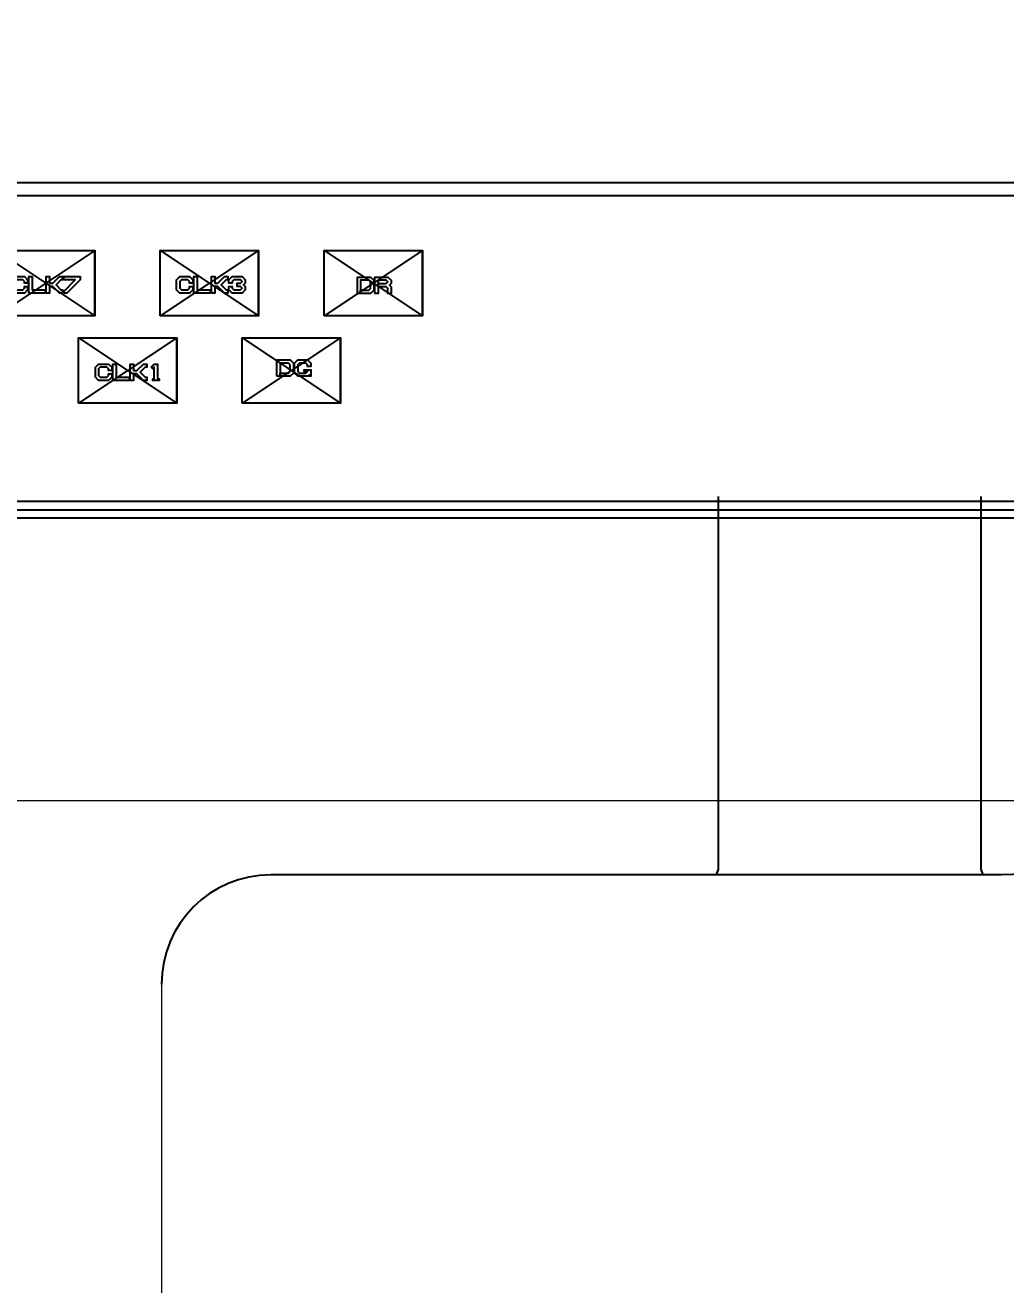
# Model space of a CAD drawing. Header units: millimetres. Extents: x 427 to 2444, y 137 to 817.
# Drawn here: x 1577.87 to 1586.85, y 280.04 to 291.57 of the extents above; entities that cross this region are included whole.
import ezdxf

# ---------------------------------------------------------------- set-up
doc = ezdxf.new("R2010")
doc.units = ezdxf.units.MM
for name, color, linetype in [('BL-FPC', 241, 'Continuous'), ('FPC', 190, 'Continuous'), ('L4', 220, 'Continuous'), ('L63', 4, 'Continuous'), ('L90', 1, 'Continuous'), ('L91', 3, 'Continuous'), ('LCD_FPC', 22, 'Continuous')]:
    doc.layers.add(name, color=color, linetype=linetype)
doc.styles.add('标注', font='romand.shx')
doc.dimstyles.new('ISO-25$0', dxfattribs={"dimtxt": 2, "dimasz": 2, "dimexe": 1, "dimexo": 0.3, "dimgap": 0.6, "dimtad": 0, "dimzin": 1, "dimdsep": 46, "dimtxsty": '标注', "dimcen": 0, "dimclrd": 3, "dimclre": 3, "dimclrt": 3, "dimadec": 0, "dimazin": 0, "dimtfac": 1, "dimtmove": 0, "dimatfit": 3, "dimfxl": 1, "dimtolj": 1, "dimarcsym": 0})

# ---------------------------------------------------------------- blocks, each defined once
blk = doc.blocks.new('CELL_TEST_PAD_GOA')
at = {"color": 5, "linetype": 'Continuous'}
blk.add_lwpolyline([(-0.15, 0.6), (0.75, 0), (0.75, 0.6), (-0.15, 0)], dxfattribs=at)
at = {"layer": 'L63', "color": 5}
blk.add_lwpolyline([(-0.15, 0), (-0.15, 0.6), (0.75, 0.6), (0.75, 0), (-0.15, 0)], close=True, dxfattribs=at)
blk = doc.blocks.new('CELL_TEST_GOA_NUMBER')
at = {"layer": 'L4'}
for points in [[(9.1015, 0.0395), (9.1015, 0.1295), (9.1315, 0.1595), (9.2215, 0.1595), (9.2515, 0.1295), (9.2515, 0.0995), (9.2215, 0.0995), (9.2215, 0.1145), (9.2065, 0.1295), (9.1465, 0.1295), (9.1315, 0.1145), (9.1315, 0.0545), (9.1465, 0.0395), (9.2065, 0.0395), (9.2215, 0.0545), (9.2215, 0.0695), (9.2515, 0.0695), (9.2515, 0.0395), (9.2215, 0.0095), (9.1315, 0.0095), (9.1015, 0.0395)], [(9.2615, 0.0095), (9.2615, 0.1595), (9.2915, 0.1595), (9.2915, 0.0395), (9.4115, 0.0395), (9.4115, 0.0095), (9.2615, 0.0095)], [(9.4215, 0.0095), (9.4215, 0.1595), (9.4515, 0.1595), (9.4515, 0.0995), (9.4815, 0.0995), (9.5415, 0.1595), (9.5715, 0.1595), (9.5715, 0.1295), (9.5565, 0.1295), (9.5115, 0.0845), (9.5565, 0.0395), (9.5715, 0.0395), (9.5715, 0.0095), (9.5415, 0.0095), (9.4815, 0.0695), (9.4515, 0.0695), (9.4515, 0.0095), (9.4215, 0.0095)], [(9.5815, 0.0095), (9.5815, 0.0245), (9.6865, 0.1295), (9.5815, 0.1295), (9.5815, 0.1595), (9.7315, 0.1595), (9.7315, 0.1295), (9.6115, 0.0095), (9.5815, 0.0095)], [(10.6135, 0.0395), (10.6135, 0.1295), (10.6435, 0.1595), (10.7335, 0.1595), (10.7635, 0.1295), (10.7635, 0.0995), (10.7335, 0.0995), (10.7335, 0.1145), (10.7185, 0.1295), (10.6585, 0.1295), (10.6435, 0.1145), (10.6435, 0.0545), (10.6585, 0.0395), (10.7185, 0.0395), (10.7335, 0.0545), (10.7335, 0.0695), (10.7635, 0.0695), (10.7635, 0.0395), (10.7335, 0.0095), (10.6435, 0.0095), (10.6135, 0.0395)], [(10.7735, 0.0095), (10.7735, 0.1595), (10.8035, 0.1595), (10.8035, 0.0395), (10.9235, 0.0395), (10.9235, 0.0095), (10.7735, 0.0095)], [(10.9335, 0.0095), (10.9335, 0.1595), (10.9635, 0.1595), (10.9635, 0.0995), (10.9935, 0.0995), (11.0535, 0.1595), (11.0835, 0.1595), (11.0835, 0.1295), (11.0685, 0.1295), (11.0235, 0.0845), (11.0685, 0.0395), (11.0835, 0.0395), (11.0835, 0.0095), (11.0535, 0.0095), (10.9935, 0.0695), (10.9635, 0.0695), (10.9635, 0.0095), (10.9335, 0.0095)], [(11.0935, 0.0395), (11.0935, 0.0695), (11.1235, 0.0695), (11.1235, 0.0545), (11.1385, 0.0395), (11.1985, 0.0395), (11.2135, 0.0545), (11.1985, 0.0695), (11.1685, 0.0695), (11.1685, 0.0995), (11.1985, 0.0995), (11.2135, 0.1145), (11.1985, 0.1295), (11.1385, 0.1295), (11.1235, 0.1145), (11.1235, 0.0995), (11.0935, 0.0995), (11.0935, 0.1295), (11.1235, 0.1595), (11.2135, 0.1595), (11.2435, 0.1295), (11.2435, 0.0995), (11.2285, 0.0845), (11.2435, 0.0695), (11.2435, 0.0395), (11.2135, 0.0095), (11.1235, 0.0095), (11.0935, 0.0395)], [(9.871, -0.7605), (9.871, -0.6705), (9.901, -0.6405), (9.991, -0.6405), (10.021, -0.6705), (10.021, -0.7005), (9.991, -0.7005), (9.991, -0.6855), (9.976, -0.6705), (9.916, -0.6705), (9.901, -0.6855), (9.901, -0.7455), (9.916, -0.7605), (9.976, -0.7605), (9.991, -0.7455), (9.991, -0.7305), (10.021, -0.7305), (10.021, -0.7605), (9.991, -0.7905), (9.901, -0.7905), (9.871, -0.7605)], [(10.031, -0.7905), (10.031, -0.6405), (10.061, -0.6405), (10.061, -0.7605), (10.181, -0.7605), (10.181, -0.7905), (10.031, -0.7905)], [(10.191, -0.7905), (10.191, -0.6405), (10.221, -0.6405), (10.221, -0.7005), (10.251, -0.7005), (10.311, -0.6405), (10.341, -0.6405), (10.341, -0.6705), (10.326, -0.6705), (10.281, -0.7155), (10.326, -0.7605), (10.341, -0.7605), (10.341, -0.7905), (10.311, -0.7905), (10.251, -0.7305), (10.221, -0.7305), (10.221, -0.7905), (10.191, -0.7905)], [(10.381, -0.6705), (10.411, -0.6405), (10.441, -0.6405), (10.441, -0.7755), (10.456, -0.7755), (10.456, -0.7905), (10.396, -0.7905), (10.396, -0.7755), (10.411, -0.7755), (10.411, -0.6705), (10.396, -0.6855), (10.381, -0.6705)]]:
    blk.add_lwpolyline(points, close=True, dxfattribs=at)
blk = doc.blocks.new('CELL_TEST_PAD_ALL')
at = {"layer": 'L4'}
for points in [[(10.91166, 1.00656), (10.91166, 1.15656), (11.03166, 1.15656), (11.06166, 1.12656), (11.06166, 1.03656), (11.03166, 1.00656), (10.94166, 1.00656), (10.94166, 1.03656), (11.01666, 1.03656), (11.03166, 1.05156), (11.03166, 1.11156), (11.01666, 1.12656), (10.94166, 1.12656), (10.94166, 1.00656), (10.91166, 1.00656)], [(11.07166, 1.00656), (11.07166, 1.15656), (11.19166, 1.15656), (11.22166, 1.12656), (11.22166, 1.09656), (11.20666, 1.08156), (11.22166, 1.06656), (11.22166, 1.00656), (11.19166, 1.00656), (11.19166, 1.05156), (11.17666, 1.06656), (11.10166, 1.06656), (11.10166, 1.09656), (11.17666, 1.09656), (11.19166, 1.11156), (11.17666, 1.12656), (11.10166, 1.12656), (11.10166, 1.00656), (11.07166, 1.00656)], [(10.176, 0.2472), (10.176, 0.3972), (10.296, 0.3972), (10.326, 0.3672), (10.326, 0.2772), (10.296, 0.2472), (10.206, 0.2472), (10.206, 0.2772), (10.281, 0.2772), (10.296, 0.2922), (10.296, 0.3522), (10.281, 0.3672), (10.206, 0.3672), (10.206, 0.2472), (10.176, 0.2472)], [(10.336, 0.2772), (10.336, 0.3672), (10.366, 0.3972), (10.456, 0.3972), (10.486, 0.3672), (10.486, 0.3372), (10.456, 0.3372), (10.456, 0.3522), (10.441, 0.3672), (10.381, 0.3672), (10.366, 0.3522), (10.366, 0.2922), (10.381, 0.2772), (10.441, 0.2772), (10.456, 0.2922), (10.426, 0.2922), (10.426, 0.3072), (10.486, 0.3072), (10.486, 0.2472), (10.471, 0.2472), (10.471, 0.2622), (10.456, 0.2472), (10.366, 0.2472), (10.336, 0.2772)]]:
    blk.add_lwpolyline(points, close=True, dxfattribs=at)
at = {"row_count": 1, "row_spacing": 0.6, "column_spacing": 1.5}
for p, column_count in [((0.258, 0.8), 8), ((1.008, 0), 7)]:
    blk.add_blockref('CELL_TEST_PAD_GOA', p, dxfattribs=dict(at, column_count=column_count))
blk.add_blockref('CELL_TEST_GOA_NUMBER', (-1.3575, 1.0005))
blk = doc.blocks.new('CELL_TEST_ALL')
blk.add_blockref('CELL_TEST_PAD_ALL', (-19.0265, -0.6335))
blk = doc.blocks.new('*D236')
at = {"layer": 'Defpoints', "color": 0}
for p in [(1565.546, 287.058), (1566.27, 239.688), (1593.207, 239.688)]:
    blk.add_point(p, dxfattribs=at)
at = {"layer": 'LCD_FPC', "color": 3, "lineweight": -2}
for p, q in [((1565.846, 287.058), (1567.27, 287.058)), ((1566.27, 285.058), (1566.27, 271.665)), ((1566.27, 241.688), (1566.27, 255.082)), ((1592.907, 239.688), (1565.27, 239.688))]:
    blk.add_line(p, q, dxfattribs=at)
at = {"layer": 'LCD_FPC', "color": 3}
for points in [[(1565.937, 285.058), (1566.604, 285.058), (1566.27, 287.058)], [(1565.937, 241.688), (1566.604, 241.688), (1566.27, 239.688)]]:
    blk.add_solid(points, dxfattribs=at)
at = {"layer": 'LCD_FPC', "color": 3, "insert": (1566.27, 263.373), "char_height": 2, "attachment_point": 5, "rotation": 90, "style": '标注'}
blk.add_mtext('\\A1;47.37±0.5', dxfattribs=at)

msp = doc.modelspace()

# ---------------------------------------------------------------- linework, layer by layer
msp.add_line((1565.42113, 290.13344), (1639.72117, 290.13344))
at = {"color": 89, "lineweight": 0}
msp.add_lwpolyline([(1562.6712, 368.67044), (1642.4712, 368.67044, -0.41421356), (1644.6712, 366.47044), (1644.6712, 286.67044, -0.41421356), (1642.4712, 284.47044), (1562.6712, 284.47044, -0.41421356), (1560.4712, 286.67044), (1560.4712, 366.47044, -0.41421356)], format="xyb", close=True, dxfattribs=at)
at = {"color": 7}
msp.add_lwpolyline([(1565.54553, 365.34044), (1639.59687, 365.34044, -0.41421627), (1639.79687, 365.14044), (1639.79615, 287.25844, -0.41421086), (1639.59615, 287.05844), (1565.54615, 287.05844, -0.41421123), (1565.34615, 287.25844), (1565.34553, 365.14044, -0.41421589)], format="xyb", close=True, dxfattribs=at)
at = {"color": 6}
msp.add_lwpolyline([(1565.57053, 365.26544), (1639.57187, 365.26544, -0.41421627), (1639.72187, 365.11544), (1639.72115, 287.28344, -0.41421085), (1639.57115, 287.13344), (1565.57115, 287.13344, -0.41421123), (1565.42115, 287.28344), (1565.42053, 365.11544, -0.41421589)], format="xyb", close=True, dxfattribs=at)
at = {"color": 42}
msp.add_lwpolyline([(1589.0162, 287.96044), (1587.80658, 287.96044), (1587.80658, 284.79144, -0.41421356), (1586.80658, 283.79144), (1580.1171, 283.79144, 0.41421356), (1579.1171, 282.79144)], format="xyb", dxfattribs=at)
at = {"layer": 'BL-FPC', "linetype": 'Continuous'}
for points in [[(1584.19729, 283.79144), (1584.21615, 283.84517), (1584.21615, 287.25844)], [(1584.19729, 283.79144), (1584.21615, 283.84517), (1584.21615, 287.25844)], [(1586.61615, 287.25844), (1586.61615, 283.84517), (1586.63501, 283.79144)], [(1586.61615, 287.25844), (1586.61615, 283.84517), (1586.63501, 283.79144)]]:
    msp.add_lwpolyline(points, dxfattribs=at)
at = {"layer": 'FPC', "color": 42, "lineweight": 5}
msp.add_line((1579.1171, 282.82218), (1579.1171, 271.38844), dxfattribs=at)
at = {"layer": 'L90', "color": 7}
msp.add_lwpolyline([(1565.6062, 287.21044), (1565.6062, 365.24044), (1639.5362, 365.24044), (1639.5362, 287.21044), (1565.6062, 287.21044)], close=True, dxfattribs=at)
at = {"layer": 'L91', "color": 7}
msp.add_lwpolyline([(1565.6062, 290.01044), (1565.6062, 365.24044), (1639.5362, 365.24044), (1639.5362, 290.01044), (1565.6062, 290.01044)], close=True, dxfattribs=at)

# ---------------------------------------------------------------- block references
msp.add_blockref('CELL_TEST_ALL', (1589.0247, 288.74394))

# ---------------------------------------------------------------- dimensions: what is measured, and where the dimension line sits
at = {"layer": 'LCD_FPC'}
dim = msp.add_linear_dim(base=(1566.27031, 239.68844), p1=(1565.54615, 287.05844), p2=(1593.20685, 239.68844), angle=90, dimstyle='ISO-25$0', override={"dimgap": 0.625, "dimtol": 1, "dimlim": 0, "dimtp": 0.5, "dimtm": 0.5, "dimfxl": 0.8}, dxfattribs=at)
dim.commit()
dim.dimension.update_dxf_attribs({"geometry": '*D236', "text_midpoint": (1566.27031, 263.37344)})

doc.saveas('drawing.dxf')
